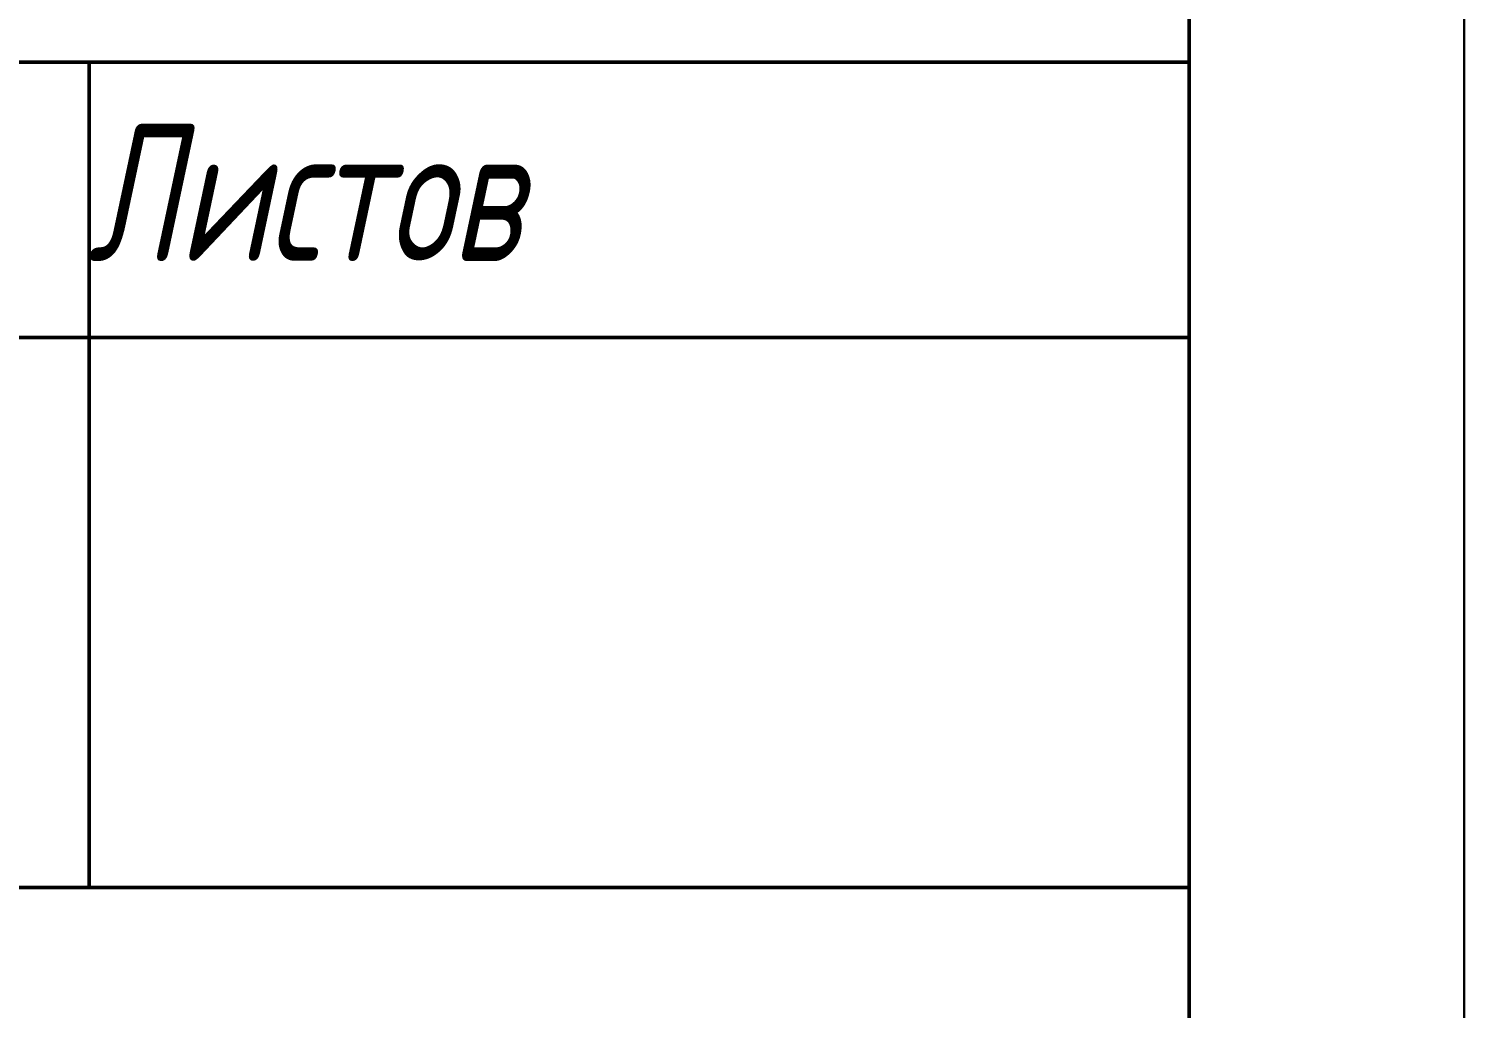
# Model space of a CAD drawing. Header units: millimetres. Extents: x 5341 to 134645, y 2795 to 129189.
# Drawn here: x 132035 to 134645, y 4576 to 6356 of the extents above; entities that cross this region are included whole.
import ezdxf

# ---------------------------------------------------------------- set-up
doc = ezdxf.new("R2010")
doc.units = ezdxf.units.MM
doc.layers.add('АР_Рамка', color=7, linetype='Continuous', lineweight=30)
doc.styles.add('ГОСТ 2.304', font='CS_Gost2304.shx')

msp = doc.modelspace()

# ---------------------------------------------------------------- linework, layer by layer
at = {"layer": 'АР_Рамка'}
for q in [(134644.5, 44795), (134644.5, 23795)]:
    msp.add_line((134644.5, 2795), q, dxfattribs=at)
at = {"layer": 'АР_Рамка', "lineweight": 50}
msp.add_lwpolyline([(134144.5, 3295), (77244.5, 3295), (77244.5, 44295), (134144.5, 44295), (134144.5, 3295)], close=True, dxfattribs=at)
for points in [[(134144.5, 6295), (115644.5, 6295)], [(132144.5, 4795), (132144.5, 6295)], [(134144.5, 5795), (129144.5, 5795)], [(134144.5, 4795), (122144.5, 4795)]]:
    msp.add_lwpolyline(points, dxfattribs=at)

# ---------------------------------------------------------------- texts
at = {"linetype": 'Continuous', "lineweight": 25, "style": 'ГОСТ 2.304', "oblique": 12, "width": 0.9}
msp.add_text('Стадия     Лист        Листов', height=250, dxfattribs=at).set_placement((129293.9, 5933.7))

doc.saveas('drawing.dxf')
